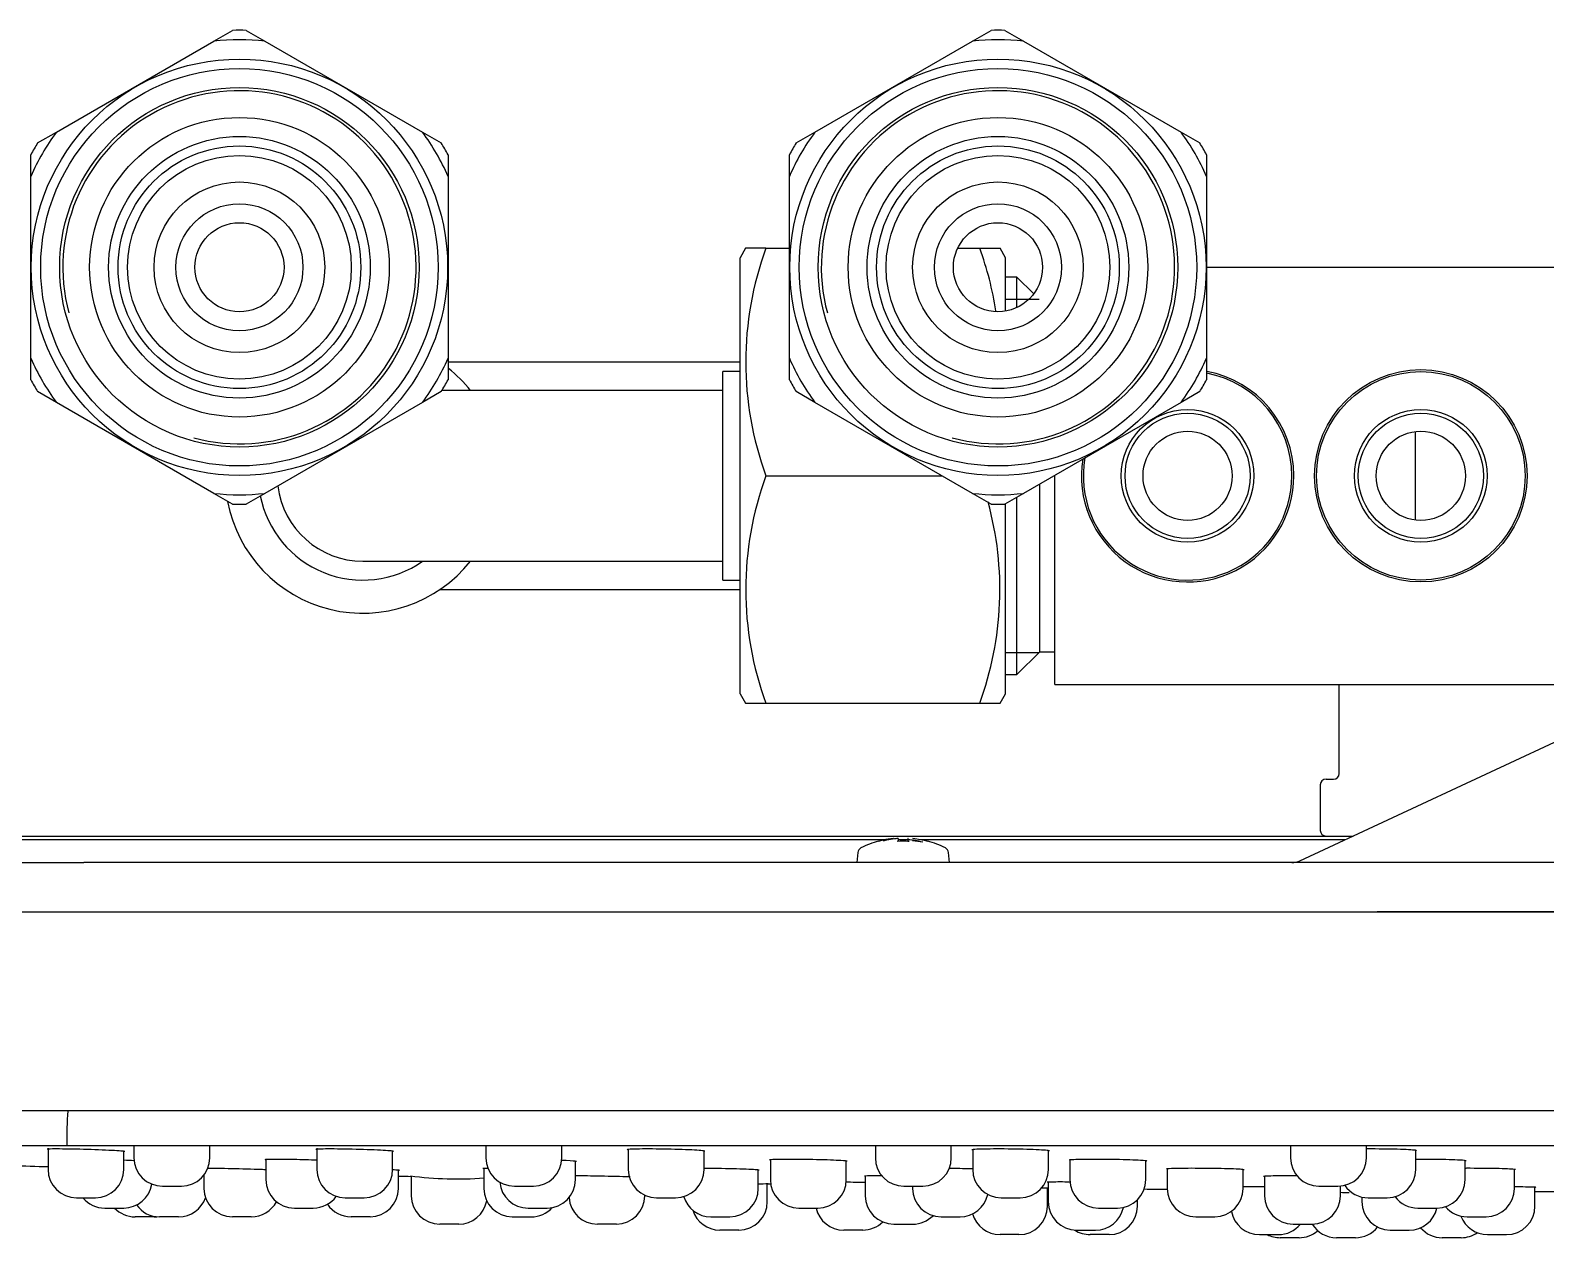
# Model space of a CAD drawing. Header units: millimetres. Extents: x -60 to 7633, y -2614 to 2146.
# Drawn here: x 7328 to 7407.9, y -2109.1 to -2045.4 of the extents above; entities that cross this region are included whole.
import ezdxf
from ezdxf.lldxf.tags import DXFTag

# ---------------------------------------------------------------- set-up
doc = ezdxf.new("R2010")
doc.units = ezdxf.units.MM
doc.layers.get('0').update_dxf_attribs({"color": 250})
tags = doc.linetypes.add('CENTER2', pattern=[28.575, 19.05, -3.175, 3.175, -3.175]).pattern_tags.tags
tags[10:11] = [DXFTag(74, 4), DXFTag(75, 0), DXFTag(340, '0'), DXFTag(46, 0.0), DXFTag(50, 0.0), DXFTag(44, 0.0), DXFTag(45, 0.0)]
tags[8:9] = [DXFTag(74, 4), DXFTag(75, 0), DXFTag(340, '0'), DXFTag(46, 0.0), DXFTag(50, 0.0), DXFTag(44, 0.0), DXFTag(45, 0.0)]
tags[6:7] = [DXFTag(74, 4), DXFTag(75, 0), DXFTag(340, '0'), DXFTag(46, 0.0), DXFTag(50, 0.0), DXFTag(44, 0.0), DXFTag(45, 0.0)]
tags[4:5] = [DXFTag(74, 4), DXFTag(75, 0), DXFTag(340, '0'), DXFTag(46, 0.0), DXFTag(50, 0.0), DXFTag(44, 0.0), DXFTag(45, 0.0)]

msp = doc.modelspace()

# ---------------------------------------------------------------- linework, layer by layer
at = {"linetype": 'Continuous'}
for p, q in [((7337.654, -2045.972), (7338.643, -2045.401)), ((7339.359, -2045.401), (7340.348, -2045.972)), ((7377.654, -2045.972), (7378.643, -2045.401)), ((7379.359, -2045.401), (7380.348, -2045.972)), ((7329.348, -2050.768), (7337.654, -2045.972)), ((7340.348, -2045.972), (7348.654, -2050.768)), ((7369.348, -2050.768), (7377.654, -2045.972)), ((7380.348, -2045.972), (7388.654, -2050.768)), ((7328.359, -2051.339), (7329.348, -2050.768)), ((7348.654, -2050.768), (7349.643, -2051.339)), ((7368.359, -2051.339), (7369.348, -2050.768)), ((7388.654, -2050.768), (7389.643, -2051.339)), ((7328.001, -2053.1), (7328.001, -2051.959)), ((7350.001, -2051.959), (7350.001, -2053.1)), ((7368.001, -2053.1), (7368.001, -2051.959)), ((7390.001, -2051.959), (7390.001, -2053.1)), ((7328.001, -2062.692), (7328.001, -2053.1)), ((7350.001, -2053.1), (7350.001, -2062.692)), ((7368.001, -2062.692), (7368.001, -2053.1)), ((7390.001, -2053.1), (7390.001, -2062.692)), ((7365.69, -2056.896), (7365.401, -2057.396)), ((7366.761, -2056.896), (7365.69, -2056.896)), ((7366.761, -2056.896), (7368.001, -2056.896)), ((7376.874, -2056.896), (7378.04, -2056.896)), ((7378.04, -2056.896), (7379.112, -2056.896)), ((7379.401, -2057.396), (7379.112, -2056.896)), ((7365.401, -2080.396), (7365.401, -2057.396)), ((7379.401, -2060.212), (7379.401, -2057.396)), ((7380.001, -2058.416), (7379.401, -2058.416)), ((7380.001, -2060.023), (7380.001, -2058.416)), ((7380.885, -2059.301), (7380.001, -2058.416)), ((7390.001, -2057.896), (7409.001, -2057.896)), ((7379.401, -2059.581), (7381.166, -2059.581)), ((7328.001, -2063.833), (7328.001, -2062.692)), ((7365.401, -2062.896), (7350, -2062.896)), ((7350.001, -2062.692), (7350.001, -2063.833)), ((7368.001, -2063.833), (7368.001, -2062.692)), ((7390.001, -2062.692), (7390.001, -2063.833)), ((7364.501, -2074.396), (7364.501, -2063.396)), ((7365.401, -2063.396), (7364.501, -2063.396)), ((7329.348, -2065.025), (7328.359, -2064.454)), ((7349.643, -2064.454), (7348.654, -2065.025)), ((7358.501, -2064.396), (7349.678, -2064.396)), ((7364.501, -2064.396), (7358.501, -2064.396)), ((7369.348, -2065.025), (7368.359, -2064.454)), ((7389.643, -2064.454), (7388.654, -2065.025)), ((7337.654, -2069.821), (7329.348, -2065.025)), ((7348.654, -2065.025), (7340.348, -2069.821)), ((7377.654, -2069.821), (7369.348, -2065.025)), ((7388.654, -2065.025), (7380.348, -2069.821)), ((7401.001, -2066.566), (7401.001, -2071.227)), ((7401.021, -2071.23), (7401.021, -2066.563)), ((7366.761, -2068.896), (7376.053, -2068.896)), ((7382.001, -2079.896), (7382.001, -2068.866)), ((7381.201, -2078.176), (7381.201, -2069.328)), ((7338.643, -2070.391), (7337.654, -2069.821)), ((7340.348, -2069.821), (7339.359, -2070.391)), ((7378.643, -2070.391), (7377.654, -2069.821)), ((7380.348, -2069.821), (7379.359, -2070.391)), ((7379.401, -2080.396), (7379.401, -2070.372)), ((7380.001, -2079.376), (7380.001, -2070.026)), ((7345.501, -2073.396), (7358.501, -2073.396)), ((7358.501, -2073.396), (7364.501, -2073.396)), ((7364.501, -2074.396), (7365.401, -2074.396)), ((7349.571, -2074.896), (7365.401, -2074.896)), ((7379.401, -2078.211), (7381.166, -2078.211)), ((7380.001, -2079.376), (7381.201, -2078.176)), ((7381.201, -2078.176), (7382.001, -2078.176)), ((7379.401, -2079.376), (7380.001, -2079.376)), ((7382.001, -2079.896), (7409.001, -2079.896)), ((7397.001, -2084.596), (7397.001, -2079.896)), ((7365.401, -2080.396), (7365.69, -2080.896)), ((7365.69, -2080.896), (7366.761, -2080.896)), ((7366.761, -2080.896), (7378.04, -2080.896)), ((7378.04, -2080.896), (7379.112, -2080.896)), ((7379.112, -2080.896), (7379.401, -2080.396)), ((7394.925, -2089.205), (7413.918, -2080.348)), ((7396.301, -2084.896), (7396.701, -2084.896)), ((7396.001, -2085.196), (7396.001, -2087.596)), ((7319.73, -2087.896), (7397.731, -2087.896)), ((7373.061, -2088.096), (7319.765, -2088.096)), ((7373.498, -2088.031), (7373.483, -2088.032)), ((7373.498, -2088.031), (7373.498, -2088.069)), ((7373.745, -2088.032), (7373.74, -2088.031)), ((7373.745, -2088.032), (7373.745, -2088.176)), ((7374.257, -2088.096), (7373.745, -2088.096)), ((7374.262, -2088.031), (7374.257, -2088.032)), ((7374.257, -2088.032), (7374.257, -2088.176)), ((7374.519, -2088.032), (7374.504, -2088.031)), ((7374.504, -2088.031), (7374.504, -2088.069)), ((7397.302, -2088.096), (7374.941, -2088.096)), ((7371.609, -2088.764), (7371.562, -2089.298)), ((7372.706, -2088.18), (7372.706, -2088.169)), ((7375.296, -2088.169), (7375.296, -2088.18)), ((7376.44, -2089.298), (7376.393, -2088.764)), ((7325.801, -2089.298), (7330.801, -2089.298)), ((7507.201, -2089.298), (7330.801, -2089.298)), ((7229.501, -2091.898), (7608.501, -2091.898)), ((7608.501, -2102.398), (7229.501, -2102.398)), ((7329.899, -2104.234), (7327.312, -2104.234)), ((7328.906, -2104.367), (7328.906, -2105.48)), ((7508.103, -2104.234), (7329.899, -2104.234)), ((7332.906, -2105.48), (7332.906, -2104.531)), ((7333.439, -2104.234), (7333.439, -2104.867)), ((7337.439, -2104.867), (7337.439, -2104.234)), ((7343.08, -2104.367), (7343.08, -2105.48)), ((7347.08, -2105.48), (7347.08, -2104.52)), ((7352.001, -2104.234), (7352.001, -2104.867)), ((7356.001, -2104.867), (7356.001, -2104.234)), ((7359.501, -2104.434), (7359.501, -2105.48)), ((7363.501, -2105.48), (7363.501, -2104.508)), ((7372.538, -2104.234), (7372.538, -2104.867)), ((7376.538, -2104.867), (7376.538, -2104.234)), ((7377.669, -2104.446), (7377.669, -2105.48)), ((7381.669, -2105.48), (7381.669, -2104.496)), ((7394.427, -2104.234), (7394.427, -2104.867)), ((7398.427, -2104.867), (7398.427, -2104.234)), ((7401.031, -2105.48), (7401.031, -2104.484)), ((7340.396, -2104.96), (7340.396, -2106.018)), ((7347.389, -2106.481), (7347.389, -2105.525)), ((7351.887, -2105.432), (7351.887, -2106.481)), ((7356.722, -2106.018), (7356.722, -2105.053)), ((7366.364, -2106.481), (7366.364, -2105.511)), ((7367.001, -2104.98), (7367.001, -2106.018)), ((7371.001, -2106.018), (7371.001, -2105.041)), ((7382.799, -2104.991), (7382.799, -2106.018)), ((7386.799, -2106.018), (7386.799, -2105.03)), ((7387.929, -2105.453), (7387.929, -2106.481)), ((7391.929, -2106.481), (7391.929, -2105.492)), ((7403.636, -2106.018), (7403.636, -2105.018)), ((7406.241, -2106.481), (7406.241, -2105.482)), ((7334.939, -2106.367), (7335.939, -2106.367)), ((7337.127, -2105.782), (7337.127, -2106.481)), ((7348.064, -2105.821), (7348.064, -2106.869)), ((7353.501, -2106.367), (7354.501, -2106.367)), ((7366.836, -2107.181), (7366.836, -2106.216)), ((7372.006, -2105.833), (7372.006, -2106.869)), ((7374.038, -2106.367), (7375.038, -2106.367)), ((7374.501, -2106.367), (7374.501, -2106.481)), ((7381.609, -2107.419), (7381.609, -2106.444)), ((7381.648, -2106.153), (7381.648, -2107.181)), ((7393.06, -2105.845), (7393.06, -2106.869)), ((7395.927, -2106.367), (7396.927, -2106.367)), ((7397.06, -2106.869), (7397.06, -2106.361)), ((7407.32, -2107.419), (7407.32, -2106.424)), ((7330.406, -2106.98), (7331.406, -2106.98)), ((7344.58, -2106.98), (7345.58, -2106.98)), ((7360.379, -2106.869), (7360.379, -2106.845)), ((7361.001, -2106.98), (7362.001, -2106.98)), ((7379.169, -2106.98), (7380.169, -2106.98)), ((7386.36, -2107.419), (7386.36, -2107.078)), ((7398.19, -2106.94), (7398.19, -2107.181)), ((7398.531, -2106.98), (7399.531, -2106.98)), ((7407.32, -2106.642), (7408.45, -2106.642)), ((7331.898, -2107.518), (7332.898, -2107.518)), ((7334.501, -2107.981), (7333.501, -2107.981)), ((7335.792, -2107.981), (7334.792, -2107.981)), ((7339.627, -2107.981), (7338.627, -2107.981)), ((7341.896, -2107.518), (7342.896, -2107.518)), ((7345.889, -2107.981), (7344.889, -2107.981)), ((7353.387, -2107.981), (7354.387, -2107.981)), ((7354.222, -2107.518), (7355.222, -2107.518)), ((7363.864, -2107.981), (7364.864, -2107.981)), ((7368.501, -2107.518), (7369.501, -2107.518)), ((7376.001, -2107.981), (7377.001, -2107.981)), ((7384.299, -2107.518), (7385.299, -2107.518)), ((7389.429, -2107.981), (7390.429, -2107.981)), ((7401.136, -2107.518), (7402.136, -2107.518)), ((7403.741, -2107.981), (7404.741, -2107.981)), ((7350.564, -2108.369), (7349.564, -2108.369)), ((7358.879, -2108.369), (7357.879, -2108.369)), ((7365.336, -2108.681), (7364.336, -2108.681)), ((7371.87, -2108.681), (7370.87, -2108.681)), ((7373.506, -2108.369), (7374.506, -2108.369)), ((7383.148, -2108.681), (7384.148, -2108.681)), ((7394.56, -2108.369), (7395.56, -2108.369)), ((7399.69, -2108.681), (7400.69, -2108.681)), ((7380.109, -2108.919), (7379.109, -2108.919)), ((7384.86, -2108.919), (7383.86, -2108.919)), ((7392.789, -2108.919), (7393.789, -2108.919)), ((7394.881, -2109.082), (7393.881, -2109.082)), ((7397.85, -2109.082), (7396.85, -2109.082)), ((7403.431, -2109.082), (7402.431, -2109.082)), ((7404.82, -2108.919), (7405.82, -2108.919))]:
    msp.add_line(p, q, dxfattribs=at)
at = {"linetype": 'CENTER2'}
msp.add_line((7439.001, -2091.898), (7399.001, -2091.898), dxfattribs=at)
at = {"linetype": 'Continuous'}
for centre, radius in [((7339.001, -2057.896), 10.98), ((7379.001, -2057.896), 10.98), ((7339.001, -2057.896), 10.48), ((7379.001, -2057.896), 10.48), ((7339.001, -2057.896), 9.48), ((7379.001, -2057.896), 9.48), ((7339.001, -2057.896), 7.9), ((7379.001, -2057.896), 7.9), ((7339.001, -2057.896), 6.9), ((7379.001, -2057.896), 6.9), ((7339.001, -2057.896), 6.4), ((7339.001, -2057.896), 5.9), ((7379.001, -2057.896), 6.4), ((7379.001, -2057.896), 5.9), ((7339.001, -2057.896), 4.5), ((7379.001, -2057.896), 4.5), ((7339.001, -2057.896), 3.35), ((7379.001, -2057.896), 3.35), ((7339.001, -2057.896), 2.35), ((7379.001, -2057.896), 2.35), ((7401.301, -2068.896), 5.6), ((7401.301, -2068.896), 5.5), ((7389.001, -2068.896), 3.5), ((7389.001, -2068.896), 3.3), ((7401.301, -2068.896), 3.5), ((7401.301, -2068.896), 3.3), ((7389.001, -2068.896), 2.35), ((7401.301, -2068.896), 2.35)]:
    msp.add_circle(centre, radius, dxfattribs=at)
for centre, radius, start, end in [((7339.001, -2057.896), 12.5, 88.35764, 91.64236), ((7379.001, -2057.896), 12.5, 88.35764, 91.64236), ((7339.001, -2057.896), 12, 83.55646, 96.44354), ((7379.001, -2057.896), 12, 83.55646, 96.44354), ((7339.001, -2057.896), 9.315, 255, 195), ((7379.001, -2057.896), 9.315, 255, 195), ((7339.001, -2057.896), 12, 143.55646, 156.44354), ((7339.001, -2057.896), 12.5, 148.35764, 151.64236), ((7339.001, -2057.896), 12, 23.55646, 36.44354), ((7339.001, -2057.896), 12.5, 28.35764, 31.64236), ((7379.001, -2057.896), 12, 143.55646, 156.44354), ((7379.001, -2057.896), 12.5, 148.35764, 151.64236), ((7379.001, -2057.896), 12, 23.55646, 36.44354), ((7379.001, -2057.896), 12.5, 28.35764, 31.64236), ((7383.171, -2062.896), 17.472, 159.91575, 200.08425), ((7361.631, -2062.896), 17.472, 8.87312, 20.08425), ((7339.001, -2057.896), 12, 203.55646, 216.44354), ((7339.001, -2057.896), 12, 323.55646, 336.44354), ((7345.501, -2068.896), 7.25, 38.36651, 51.44271), ((7379.001, -2057.896), 12, 203.55646, 216.44354), ((7379.001, -2057.896), 12, 323.55646, 336.44354), ((7339.001, -2057.896), 12.5, 208.35764, 211.64236), ((7339.001, -2057.896), 12.5, 328.35764, 331.64236), ((7379.001, -2057.896), 12.5, 208.35764, 211.64236), ((7379.001, -2057.896), 12.5, 328.35764, 331.64236), ((7389.001, -2068.896), 5.6, 0, 79.61337), ((7389.001, -2068.896), 5.5, 0, 79.41232), ((7389.001, -2068.896), 5.6, 170.97254, 0), ((7389.001, -2068.896), 5.5, 170.12299, 0), ((7383.171, -2074.896), 17.472, 159.91575, 200.08425), ((7345.501, -2068.896), 4.5, 186.75094, 270), ((7339.001, -2057.896), 12, 263.55646, 276.44354), ((7345.501, -2068.896), 7.25, 190.79754, 321.63349), ((7339.001, -2057.896), 12.5, 268.35764, 271.64236), ((7345.501, -2068.896), 5.5, 191.02814, 305.0968), ((7379.001, -2057.896), 12, 263.55646, 276.44354), ((7361.631, -2074.896), 17.472, 339.91575, 15.33475), ((7379.001, -2057.896), 12.5, 268.35764, 271.64236), ((7396.301, -2085.196), 0.3, 90, 180), ((7396.701, -2084.596), 0.3, 270, 0), ((7396.301, -2087.596), 0.3, 180, 270), ((7371.908, -2088.79), 0.3, 116.44584, 175), ((7374.001, -2092.998), 5, 105.01073, 116.44584), ((7374.001, -2092.998), 4.829, 86.15615, 93.84385), ((7374.001, -2092.998), 5, 63.55416, 74.98927), ((7376.094, -2088.79), 0.3, 5, 63.55416), ((7394.503, -2088.298), 1, 270, 295), ((7348.402, -2103.777), 18.508, 175.69179, 181.28471), ((7334.939, -2104.867), 1.5, 180, 270), ((7335.939, -2104.867), 1.5, 270, 0), ((7353.501, -2104.867), 1.5, 180, 270), ((7354.501, -2104.867), 1.5, 270, 0), ((7374.038, -2104.867), 1.5, 180, 270), ((7375.038, -2104.867), 1.5, 270, 0), ((7395.927, -2104.867), 1.5, 180, 270), ((7396.927, -2104.867), 1.5, 270, 0), ((7419.001, 893.314), 3000, 268.243241, 268.279051), ((7330.406, -2105.48), 1.5, 180, 270), ((7331.406, -2105.48), 1.5, 270, 0), ((7344.58, -2105.48), 1.5, 180, 270), ((7345.58, -2105.48), 1.5, 270, 0), ((7361.001, -2105.48), 1.5, 180, 270), ((7362.001, -2105.48), 1.5, 270, 0), ((7379.169, -2105.48), 1.5, 180, 270), ((7380.169, -2105.48), 1.5, 270, 0), ((7399.531, -2105.48), 1.5, 270, 0), ((7332.898, -2106.018), 1.5, 270, 350.78148), ((7338.627, -2106.481), 1.5, 180, 270), ((7341.896, -2106.018), 1.5, 180, 270), ((7345.889, -2106.481), 1.5, 270, 0), ((7419.001, 893.314), 3000, 268.632179, 268.645086), ((7350.505, -2086.696), 19.287, 262.58558, 274.1691), ((7353.387, -2106.481), 1.5, 180, 270), ((7354.222, -2106.018), 1.5, 185.13296, 270), ((7355.222, -2106.018), 1.5, 270, 0), ((7364.864, -2106.481), 1.5, 270, 0), ((7365.279, -2081.664), 24.606, 272.53839, 273.74213), ((7419.001, 893.314), 3000, 269.003683, 269.007126), ((7368.501, -2106.018), 1.5, 180, 270), ((7369.501, -2106.018), 1.5, 270, 0), ((7376.001, -2106.481), 1.5, 180, 270), ((7380.052, -2072.649), 33.835, 272.15406, 272.71929), ((7384.299, -2106.018), 1.5, 180, 270), ((7385.299, -2106.018), 1.5, 270, 0), ((7389.429, -2106.481), 1.5, 180, 270), ((7390.429, -2106.481), 1.5, 270, 0), ((7398.531, -2105.48), 1.5, 214.14844, 270), ((7402.136, -2106.018), 1.5, 270, 0), ((7404.741, -2106.481), 1.5, 270, 0), ((7331.898, -2106.018), 1.5, 219.88551, 270), ((7335.792, -2106.481), 1.5, 270, 340.89647), ((7339.627, -2106.481), 1.5, 270, 332.06874), ((7342.896, -2106.018), 1.5, 270, 323.8265), ((7349.564, -2106.869), 1.5, 180, 270), ((7350.564, -2106.869), 1.5, 270, 349.58428), ((7357.879, -2106.869), 1.5, 183.81659, 270), ((7358.879, -2106.869), 1.5, 270, 0), ((7363.864, -2106.481), 1.5, 196.92084, 270), ((7365.336, -2107.181), 1.5, 270, 0), ((7373.506, -2106.869), 1.5, 180, 270), ((7377.001, -2106.481), 1.5, 270, 347.52778), ((7383.148, -2107.181), 1.5, 180, 270), ((7419.001, 893.314), 3000, 269.383375, 269.406576), ((7394.56, -2106.869), 1.5, 180, 270), ((7395.56, -2106.869), 1.5, 270, 0), ((7397.485, -2087.893), 18.8, 268.69453, 270.08582), ((7399.69, -2107.181), 1.5, 180, 270), ((7401.136, -2106.018), 1.5, 217.11654, 270), ((7333.501, -2106.481), 1.5, 223.73822, 270), ((7334.792, -2106.481), 1.5, 215.73095, 270), ((7334.501, -2106.481), 1.5, 270, 275.57299), ((7344.889, -2106.481), 1.5, 213.93458, 270), ((7354.387, -2106.481), 1.5, 270, 317.56248), ((7364.336, -2107.181), 1.5, 197.63969, 270), ((7370.87, -2107.181), 1.5, 192.96356, 270), ((7374.506, -2106.869), 1.5, 270, 315.53039), ((7379.109, -2107.419), 1.5, 195.73836, 270), ((7380.109, -2107.419), 1.5, 270, 0), ((7384.148, -2107.181), 1.5, 270, 348.3685), ((7384.86, -2107.419), 1.5, 270, 0), ((7392.789, -2107.419), 1.5, 190.47654, 270), ((7400.69, -2107.181), 1.5, 270, 347.03958), ((7403.741, -2106.481), 1.5, 220.07801, 270), ((7404.82, -2107.419), 1.5, 200.53107, 270), ((7405.82, -2107.419), 1.5, 270, 0), ((7371.87, -2107.181), 1.5, 270, 314.55091), ((7383.86, -2107.419), 1.5, 237.05419, 270), ((7393.789, -2107.419), 1.5, 270, 320.72201), ((7394.881, -2107.582), 1.5, 270, 311.03497), ((7396.85, -2107.582), 1.5, 211.64449, 270), ((7397.85, -2107.582), 1.5, 270, 321.14251), ((7402.431, -2107.582), 1.5, 220.50024, 270), ((7403.431, -2107.582), 1.5, 270, 304.45993), ((7393.881, -2107.582), 1.5, 243.07573, 270)]:
    msp.add_arc(centre, radius, start, end, dxfattribs=at)
for centre, major_axis, start_param, end_param in [((7374.019, -2092.998), (0, 4.995), 0.107561, 0.266084), ((7373.781, -2092.998), (0, 4.976), 0.05697, 0.169096), ((7374.152, -2092.998), (0, 4.985), 0.082766, 0.243405), ((7373.792, -2092.998), (0, 4.967), 0.009447, 0.02384), ((7373.85, -2092.998), (0, 4.926), -0.243405, -0.082766), ((7373.983, -2092.998), (0, 4.994), -0.266084, -0.107561), ((7374.21, -2092.998), (0, 4.82), -0.02384, -0.009447), ((7374.221, -2092.998), (0, 4.85), -0.169096, -0.05697), ((7329.898, -2104.034), (0, 0.2), 3.144427, 3.145188)]:
    msp.add_ellipse(centre, major_axis=major_axis, ratio=1, start_param=start_param, end_param=end_param, dxfattribs=at)
for points, knots in [([(7332.954, -2104.54), (7332.954, -2104.536), (7332.933, -2104.531), (7332.751, -2104.509), (7332.404, -2104.487), (7331.469, -2104.446), (7330.899, -2104.428), (7329.864, -2104.404), (7329.403, -2104.399), (7328.954, -2104.405), (7328.858, -2104.411), (7328.857, -2104.42)], [0.208864, 0.208864, 0.208864, 0.208864, 0.25, 0.25, 0.375, 0.375, 0.5, 0.5, 0.625, 0.625, 0.7089042, 0.7089042, 0.7089042, 0.7089042]), ([(7347.128, -2104.531), (7347.129, -2104.526), (7347.107, -2104.52), (7346.925, -2104.495), (7346.578, -2104.473), (7345.642, -2104.434), (7345.072, -2104.418), (7344.037, -2104.4), (7343.577, -2104.399), (7343.128, -2104.411), (7343.033, -2104.419), (7343.032, -2104.43)], [0.2087566, 0.2087566, 0.2087566, 0.2087566, 0.25, 0.25, 0.375, 0.375, 0.5, 0.5, 0.625, 0.625, 0.7087954, 0.7087954, 0.7087954, 0.7087954]), ([(7363.549, -2104.519), (7363.55, -2104.514), (7363.527, -2104.507), (7363.344, -2104.481), (7362.997, -2104.459), (7362.061, -2104.423), (7361.491, -2104.41), (7360.456, -2104.399), (7359.996, -2104.402), (7359.548, -2104.419), (7359.454, -2104.429), (7359.452, -2104.441)], [0.2086369, 0.2086369, 0.2086369, 0.2086369, 0.25, 0.25, 0.375, 0.375, 0.5, 0.5, 0.625, 0.625, 0.7086739, 0.7086739, 0.7086739, 0.7086739]), ([(7381.717, -2104.507), (7381.717, -2104.501), (7381.695, -2104.494), (7381.511, -2104.467), (7381.164, -2104.446), (7380.227, -2104.414), (7379.657, -2104.404), (7378.622, -2104.4), (7378.162, -2104.407), (7377.715, -2104.429), (7377.621, -2104.44), (7377.62, -2104.453)], [0.2085102, 0.2085102, 0.2085102, 0.2085102, 0.25, 0.25, 0.375, 0.375, 0.5, 0.5, 0.625, 0.625, 0.7085452, 0.7085452, 0.7085452, 0.7085452]), ([(7401.079, -2104.494), (7401.08, -2104.487), (7401.058, -2104.48), (7400.873, -2104.453), (7400.525, -2104.433), (7399.588, -2104.407), (7399.018, -2104.4), (7398.473, -2104.402), (7398.445, -2104.402), (7398.418, -2104.402)], [0.2083823, 0.2083823, 0.2083823, 0.2083823, 0.25, 0.25, 0.375, 0.375, 0.5, 0.5, 0.5066898, 0.5066898, 0.5066898, 0.5066898]), ([(7333.468, -2105.02), (7333.459, -2105.019), (7333.45, -2105.019), (7333.274, -2105.012), (7333.095, -2105.006), (7332.91, -2105)], [0.37253587, 0.37253587, 0.37253587, 0.37253587, 0.375, 0.375, 0.41953988, 0.41953988, 0.41953988, 0.41953988]), ([(7340.414, -2105.5), (7340.33, -2105.497), (7340.241, -2105.494), (7339.676, -2105.476), (7339.106, -2105.46), (7338.073, -2105.435), (7337.615, -2105.426), (7337.335, -2105.423), (7337.321, -2105.423), (7337.308, -2105.423)], [0.3498137, 0.3498137, 0.3498137, 0.3498137, 0.375, 0.375, 0.5, 0.5, 0.625, 0.625, 0.6315893, 0.6315893, 0.6315893, 0.6315893]), ([(7343.09, -2104.994), (7342.703, -2104.982), (7342.277, -2104.97), (7341.364, -2104.952), (7340.901, -2104.948), (7340.446, -2104.953), (7340.349, -2104.958), (7340.348, -2104.966)], [0.404528, 0.404528, 0.404528, 0.404528, 0.5, 0.5, 0.625, 0.625, 0.7096543, 0.7096543, 0.7096543, 0.7096543]), ([(7347.437, -2105.531), (7347.437, -2105.529), (7347.414, -2105.525), (7347.304, -2105.517), (7347.198, -2105.511), (7347.058, -2105.505)], [0.20792188, 0.20792188, 0.20792188, 0.20792188, 0.25, 0.25, 0.30641115, 0.30641115, 0.30641115, 0.30641115]), ([(7356.77, -2105.062), (7356.771, -2105.058), (7356.749, -2105.053), (7356.593, -2105.034), (7356.337, -2105.019), (7355.986, -2105.004)], [0.2093049, 0.2093049, 0.2093049, 0.2093049, 0.25, 0.25, 0.3536803, 0.3536803, 0.3536803, 0.3536803]), ([(7366.412, -2105.518), (7366.413, -2105.514), (7366.39, -2105.51), (7366.204, -2105.492), (7365.856, -2105.475), (7364.918, -2105.446), (7364.347, -2105.435), (7363.715, -2105.427), (7363.602, -2105.426), (7363.494, -2105.425)], [0.2081394, 0.2081394, 0.2081394, 0.2081394, 0.25, 0.25, 0.375, 0.375, 0.5, 0.5, 0.5279121, 0.5279121, 0.5279121, 0.5279121]), ([(7371.05, -2105.052), (7371.049, -2105.041), (7370.937, -2105.028), (7370.428, -2104.997), (7369.954, -2104.979), (7368.907, -2104.955), (7368.337, -2104.949), (7367.439, -2104.951), (7367.11, -2104.959), (7366.966, -2104.976), (7366.951, -2104.98), (7366.952, -2104.984)], [0.2835615, 0.2835615, 0.2835615, 0.2835615, 0.375, 0.375, 0.5, 0.5, 0.625, 0.625, 0.75, 0.75, 0.7835839, 0.7835839, 0.7835839, 0.7835839]), ([(7377.682, -2105.456), (7377.632, -2105.455), (7377.579, -2105.453), (7377.19, -2105.442), (7376.804, -2105.435), (7376.422, -2105.429)], [0.3605704, 0.3605704, 0.3605704, 0.3605704, 0.375, 0.375, 0.4642373, 0.4642373, 0.4642373, 0.4642373]), ([(7386.848, -2105.042), (7386.847, -2105.029), (7386.734, -2105.016), (7386.223, -2104.985), (7385.748, -2104.97), (7384.701, -2104.951), (7384.131, -2104.947), (7383.234, -2104.955), (7382.906, -2104.967), (7382.764, -2104.986), (7382.749, -2104.99), (7382.75, -2104.995)], [0.2832801, 0.2832801, 0.2832801, 0.2832801, 0.375, 0.375, 0.5, 0.5, 0.625, 0.625, 0.75, 0.75, 0.7833019, 0.7833019, 0.7833019, 0.7833019]), ([(7391.977, -2105.501), (7391.978, -2105.496), (7391.955, -2105.491), (7391.771, -2105.471), (7391.423, -2105.455), (7390.486, -2105.432), (7389.916, -2105.424), (7388.882, -2105.422), (7388.422, -2105.427), (7387.976, -2105.443), (7387.882, -2105.451), (7387.881, -2105.461)], [0.2083884, 0.2083884, 0.2083884, 0.2083884, 0.25, 0.25, 0.375, 0.375, 0.5, 0.5, 0.625, 0.625, 0.708422, 0.708422, 0.708422, 0.708422]), ([(7403.685, -2105.03), (7403.684, -2105.017), (7403.571, -2105.003), (7403.057, -2104.975), (7402.582, -2104.961), (7401.718, -2104.95), (7401.359, -2104.949), (7401.027, -2104.95)], [0.282961, 0.282961, 0.282961, 0.282961, 0.375, 0.375, 0.5, 0.5, 0.5810346, 0.5810346, 0.5810346, 0.5810346]), ([(7406.289, -2105.491), (7406.289, -2105.486), (7406.267, -2105.481), (7406.084, -2105.461), (7405.736, -2105.446), (7404.799, -2105.426), (7404.229, -2105.422), (7403.683, -2105.423), (7403.655, -2105.423), (7403.628, -2105.423)], [0.208518, 0.208518, 0.208518, 0.208518, 0.25, 0.25, 0.375, 0.375, 0.5, 0.5, 0.5068269, 0.5068269, 0.5068269, 0.5068269]), ([(7359.599, -2105.874), (7359.537, -2105.872), (7359.473, -2105.87), (7358.937, -2105.856), (7358.367, -2105.843), (7357.39, -2105.827), (7356.975, -2105.822), (7356.7, -2105.821)], [0.3570995, 0.3570995, 0.3570995, 0.3570995, 0.375, 0.375, 0.5, 0.5, 0.6113029, 0.6113029, 0.6113029, 0.6113029]), ([(7372.906, -2105.821), (7372.63, -2105.82), (7372.395, -2105.821), (7372.053, -2105.826), (7371.958, -2105.831), (7371.957, -2105.838)], [0.5486981, 0.5486981, 0.5486981, 0.5486981, 0.625, 0.625, 0.7085224, 0.7085224, 0.7085224, 0.7085224]), ([(7382.811, -2106.145), (7382.423, -2106.143), (7382.088, -2106.143), (7381.695, -2106.148), (7381.6, -2106.152), (7381.599, -2106.157)], [0.525619, 0.525619, 0.525619, 0.525619, 0.625, 0.625, 0.7087015, 0.7087015, 0.7087015, 0.7087015]), ([(7393.058, -2106.396), (7392.959, -2106.395), (7392.86, -2106.394), (7392.449, -2106.392), (7392.157, -2106.391), (7391.915, -2106.391)], [0.47656802, 0.47656802, 0.47656802, 0.47656802, 0.5, 0.5, 0.5757681, 0.5757681, 0.5757681, 0.5757681]), ([(7394.803, -2105.822), (7394.711, -2105.821), (7394.62, -2105.821), (7394.013, -2105.82), (7393.553, -2105.824), (7393.106, -2105.837), (7393.012, -2105.844), (7393.011, -2105.852)], [0.4782765, 0.4782765, 0.4782765, 0.4782765, 0.5, 0.5, 0.625, 0.625, 0.7084962, 0.7084962, 0.7084962, 0.7084962]), ([(7407.368, -2106.428), (7407.369, -2106.426), (7407.347, -2106.423), (7407.163, -2106.414), (7406.815, -2106.407), (7406.314, -2106.401), (7406.281, -2106.4), (7406.247, -2106.4)], [0.2085118, 0.2085118, 0.2085118, 0.2085118, 0.25, 0.25, 0.375, 0.375, 0.3837053, 0.3837053, 0.3837053, 0.3837053])]:
    msp.add_open_spline(points, degree=3, knots=knots, dxfattribs=at)
for points in [[(7352.1, -2105.424), (7351.929, -2105.426), (7351.84, -2105.43), (7351.838, -2105.436)], [(7372.014, -2106.173), (7371.677, -2106.167), (7371.312, -2106.161), (7370.966, -2106.156)]]:
    msp.add_open_spline(points, degree=3, dxfattribs=at)

doc.saveas('drawing.dxf')
